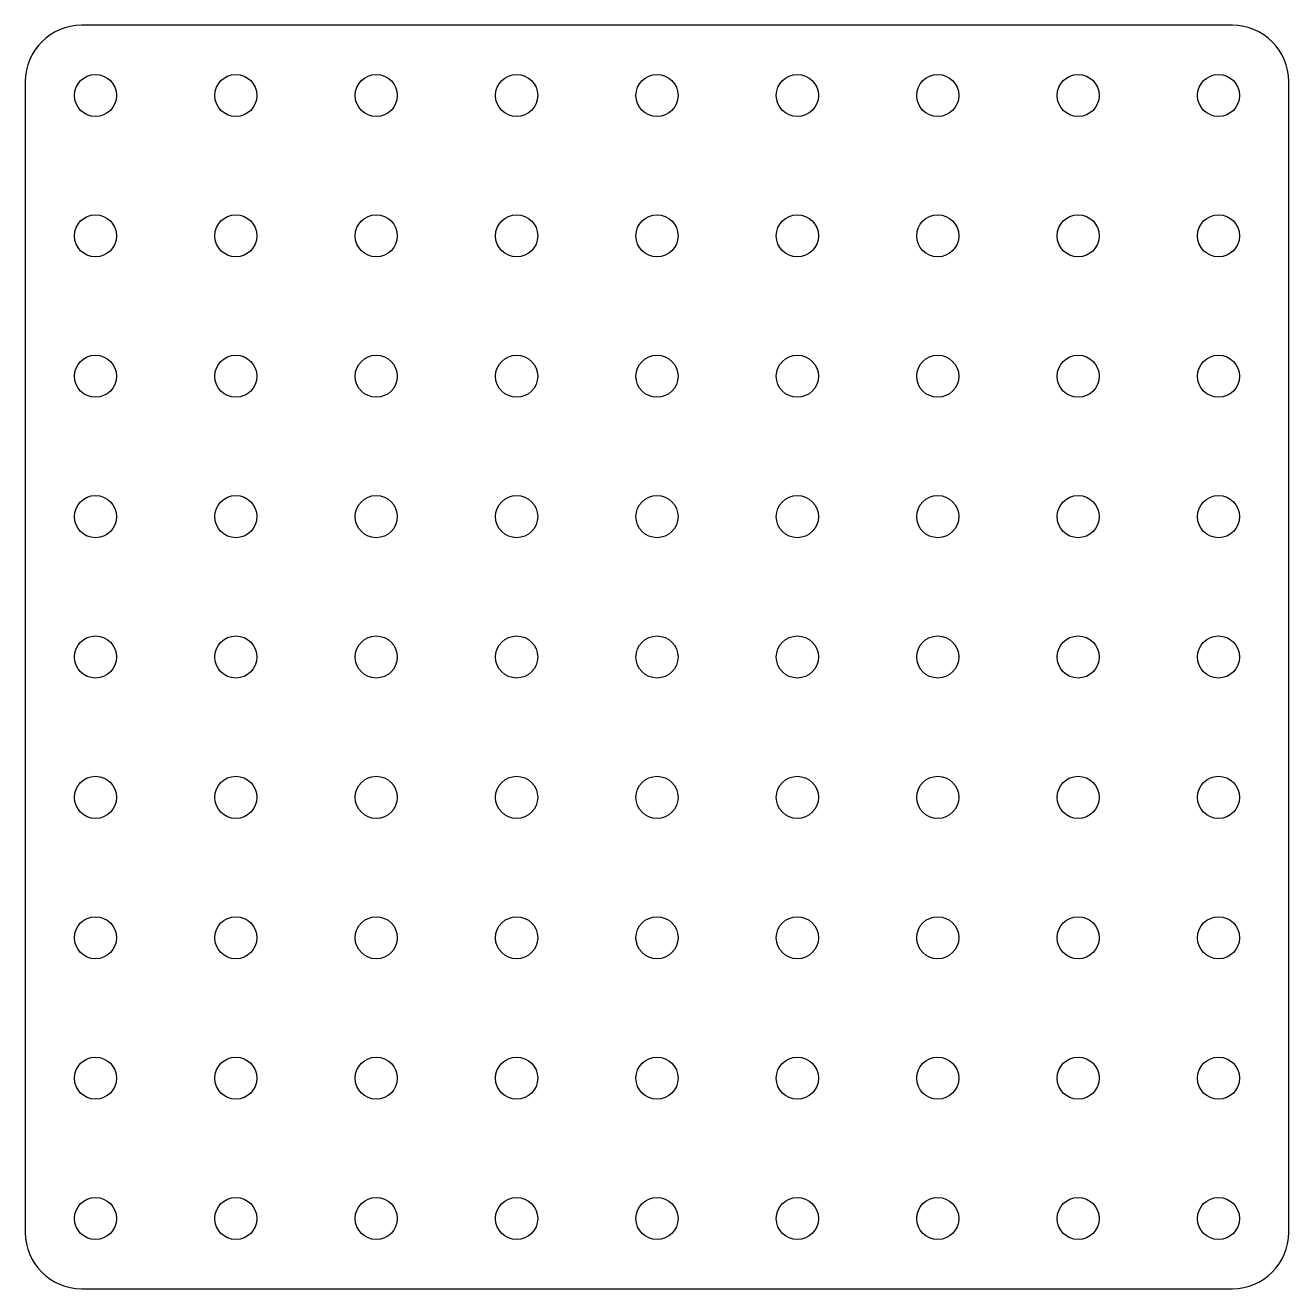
# Model space of a CAD drawing. Header units: millimetres. Extents: x -45 to 45, y -45 to 45.
import ezdxf

# ---------------------------------------------------------------- set-up
doc = ezdxf.new("R2010")
doc.units = ezdxf.units.MM

msp = doc.modelspace()

# ---------------------------------------------------------------- linework, layer by layer
at = {"color": 7, "linetype": 'Continuous', "lineweight": 25}
for p, q in [((41, 45), (-41, 45)), ((-45, 41), (-45, -41)), ((45, -41), (45, 41)), ((-41, -45), (41, -45))]:
    msp.add_line(p, q, dxfattribs=at)
for centre in [(-40, 40), (-30, 40), (-20, 40), (-10, 40), (0, 40), (10, 40), (20, 40), (30, 40), (40, 40), (0, 30), (10, 30), (20, 30), (40, 30), (-40, 30), (-30, 30), (-20, 30), (-10, 30), (30, 30), (-40, 20), (-30, 20), (-20, 20), (-10, 20), (0, 20), (10, 20), (20, 20), (30, 20), (40, 20), (-40, 10), (-30, 10), (-20, 10), (-10, 10), (0, 10), (10, 10), (20, 10), (30, 10), (40, 10), (-40, 0), (-30, 0), (-20, 0), (-10, 0), (0, 0), (10, 0), (20, 0), (30, 0), (40, 0), (-40, -10), (-30, -10), (-20, -10), (-10, -10), (0, -10), (10, -10), (20, -10), (30, -10), (40, -10), (-40, -20), (-30, -20), (-20, -20), (-10, -20), (0, -20), (10, -20), (20, -20), (30, -20), (40, -20), (-40, -30), (-30, -30), (-20, -30), (-10, -30), (0, -30), (10, -30), (20, -30), (30, -30), (40, -30), (-40, -40), (-30, -40), (-20, -40), (-10, -40), (0, -40), (10, -40), (20, -40), (30, -40), (40, -40)]:
    msp.add_circle(centre, 1.5, dxfattribs=at)
for centre, start, end in [((41, 41), 0, 90), ((-41, 41), 90, 180), ((-41, -41), 180, 270), ((41, -41), 270, 0)]:
    msp.add_arc(centre, 4, start, end, dxfattribs=at)

doc.saveas('drawing.dxf')
